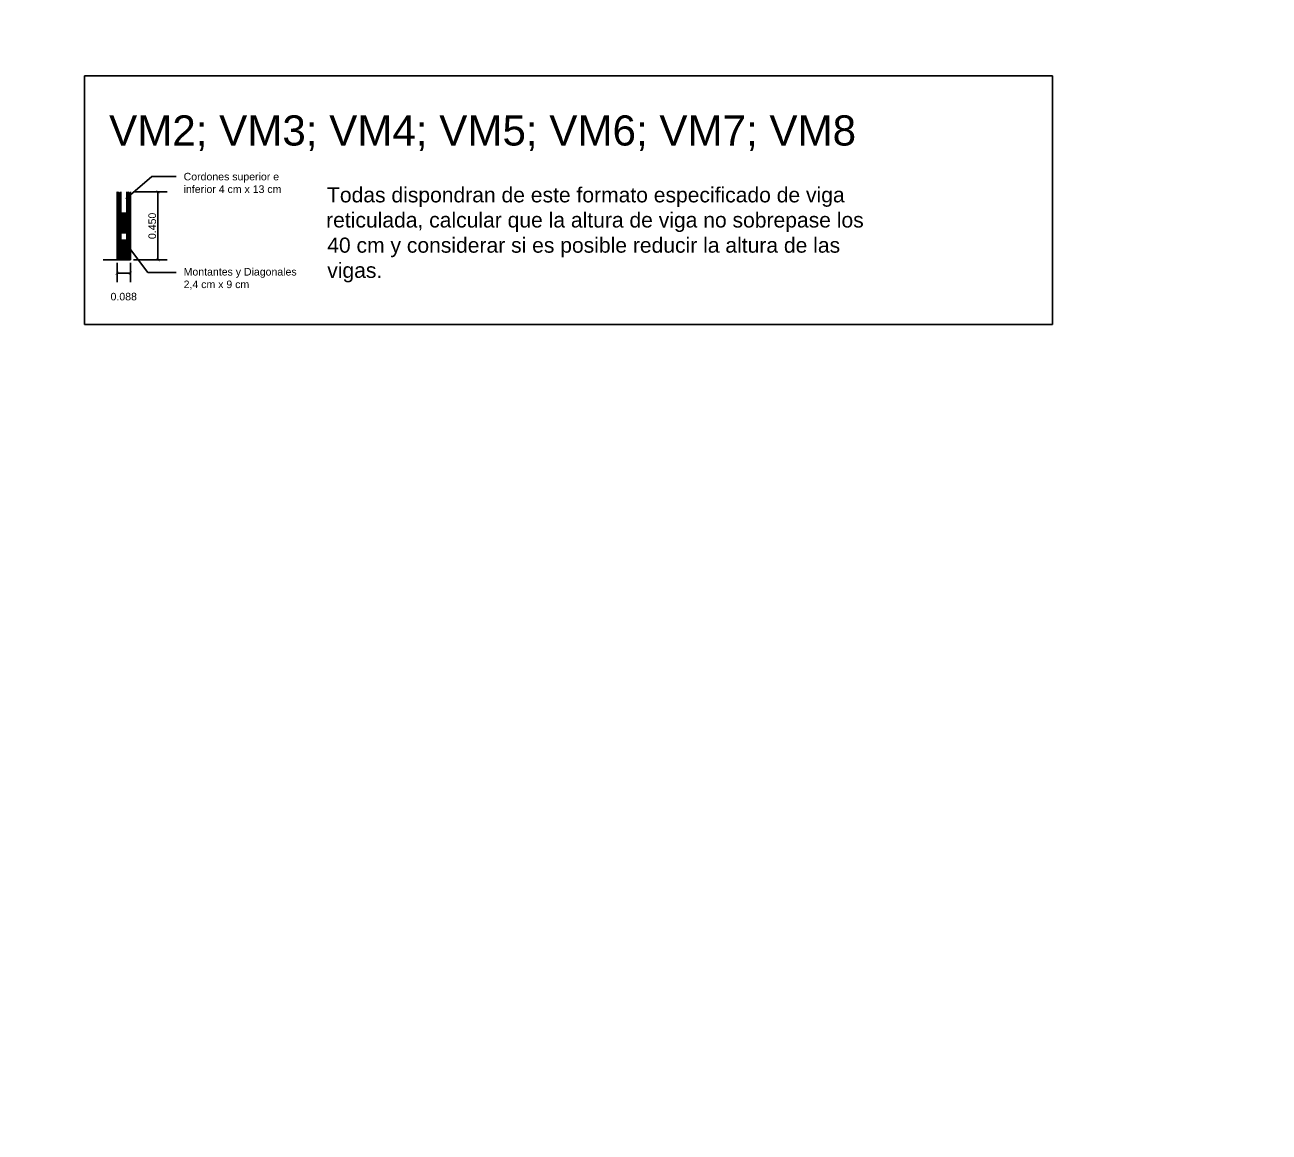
# Model space of a CAD drawing. Header units: millimetres. Extents: x 2924 to 6397, y 1555 to 1704.
# Drawn here: x 3184.88 to 3193.13, y 1613.9 to 1621.24 of the extents above; entities that cross this region are included whole.
import ezdxf

# ---------------------------------------------------------------- set-up
doc = ezdxf.new("R2010")
doc.units = ezdxf.units.MM
doc.header["$PDMODE"] = 35
doc.layers.get('Defpoints').update_dxf_attribs({"color": 230})
doc.layers.add('PT-MUROS', color=7, linetype='Continuous')
doc.layers.add('Viga', color=6, linetype='Continuous')
doc.styles.add('Arial10', font='arial.ttf', dxfattribs={"height": 0.1})
doc.styles.get("Standard").update_dxf_attribs({"font": 'arial.ttf'})
doc.dimstyles.new('COTA-1-50', dxfattribs={"dimtxt": 0.1, "dimasz": 0.06, "dimexe": 0.06, "dimexo": 0.15, "dimgap": 0.0125, "dimtad": 1, "dimzin": 0, "dimdsep": 46, "dimtxsty": 'Arial10', "dimblk1": 'ARCHTICK', "dimblk2": 'ARCHTICK', "dimsah": 1, "dimcen": 0.09, "dimclrd": 7, "dimclre": 7, "dimclrt": 7, "dimazin": 0, "dimtfac": 1, "dimtofl": 0, "dimtmove": 2, "dimatfit": 3, "dimldrblk": 'ARCHTICK', "dimfxl": 1, "dimtolj": 1, "dimtzin": 0, "dimarcsym": 0})

# ---------------------------------------------------------------- blocks, each defined once
blk = doc.blocks.new('_ARCHTICK')
at = {"color": 0, "linetype": 'ByBlock', "const_width": 0.15}
blk.add_lwpolyline([(-0.5, -0.5), (0.5, 0.5)], dxfattribs=at)
blk = doc.blocks.new('*D397')
at = {"layer": 'Defpoints', "color": 0, "transparency": 16777216}
for p in [(3131.8929, 1621.2407), (3132.8809, 1621.2407), (3132.8809, 1620.9033), (3220.46, 1562.1805), (3220.46, 1561.9813), (3228.345, 1561.9812)]:
    blk.add_point(p, dxfattribs=at)
at = {"layer": 'PT-MUROS', "color": 7, "lineweight": -2, "transparency": 16777216}
for p, q in [((3131.8929, 1621.0907), (3131.8929, 1620.8433)), ((3132.8809, 1621.0907), (3132.8809, 1620.8433)), ((3131.8929, 1620.9033), (3132.8809, 1620.9033)), ((3220.46, 1562.1313), (3220.46, 1562.2405)), ((3228.345, 1562.1312), (3228.345, 1562.2405)), ((3228.345, 1562.1805), (3220.46, 1562.1805))]:
    blk.add_line(p, q, dxfattribs=at)
at = {"layer": 'PT-MUROS', "color": 7, "lineweight": -2, "transparency": 16777216, "xscale": 0.06, "yscale": 0.06, "zscale": 0.06, "rotation": 180}
for p in [(3131.8929, 1620.9033), (3220.46, 1562.1805)]:
    blk.add_blockref('_ARCHTICK', p, dxfattribs=at)
at = {"layer": 'PT-MUROS', "color": 7, "lineweight": -2, "transparency": 16777216, "xscale": 0.06, "yscale": 0.06, "zscale": 0.06}
for p in [(3132.8809, 1620.9033), (3228.345, 1562.1805)]:
    blk.add_blockref('_ARCHTICK', p, dxfattribs=at)
at = {"layer": 'PT-MUROS', "color": 7, "transparency": 16777216, "char_height": 0.1, "attachment_point": 5, "style": 'Arial10'}
for s, insert in [('\\A1;0.99', (3132.3869, 1620.9668)), ('\\A1;7.885', (3224.4025, 1562.244))]:
    blk.add_mtext(s, dxfattribs=dict(at, insert=insert))
blk = doc.blocks.new('*D398')
at = {"layer": 'Defpoints', "color": 0, "transparency": 16777216}
for p in [(3132.8809, 1621.2407), (3133.8688, 1621.2407), (3133.8688, 1620.9033), (3228.345, 1565.4338), (3228.345, 1565.1812), (3228.5754, 1565.1812)]:
    blk.add_point(p, dxfattribs=at)
at = {"layer": 'PT-MUROS', "color": 7, "lineweight": -2, "transparency": 16777216}
for p, q in [((3132.8809, 1621.0907), (3132.8809, 1620.8433)), ((3133.8688, 1621.0907), (3133.8688, 1620.8433)), ((3132.8809, 1620.9033), (3133.8688, 1620.9033)), ((3228.495, 1565.4338), (3228.6354, 1565.4338)), ((3228.5754, 1565.4338), (3228.5754, 1565.1812)), ((3228.495, 1565.1812), (3228.6354, 1565.1812))]:
    blk.add_line(p, q, dxfattribs=at)
at = {"layer": 'PT-MUROS', "color": 7, "lineweight": -2, "transparency": 16777216, "xscale": 0.06, "yscale": 0.06, "zscale": 0.06}
for p, rotation in [((3132.8809, 1620.9033), 180), ((3228.5754, 1565.4338), 90), ((3228.5754, 1565.1812), 270)]:
    blk.add_blockref('_ARCHTICK', p, dxfattribs=dict(at, rotation=rotation))
blk.add_blockref('_ARCHTICK', (3133.8688, 1620.9033), dxfattribs=at)
at = {"layer": 'PT-MUROS', "color": 7, "transparency": 16777216, "insert": (3133.3748, 1620.9668), "char_height": 0.1, "attachment_point": 5, "style": 'Arial10'}
blk.add_mtext('\\A1;0.99', dxfattribs=at)
at = {"layer": 'PT-MUROS', "color": 7, "transparency": 16777216, "insert": (3228.5373, 1565.3075), "char_height": 0.05, "attachment_point": 5, "rotation": 90}
blk.add_mtext('\\A1;0.253', dxfattribs=at)
blk = doc.blocks.new('*D399')
at = {"layer": 'Defpoints', "color": 0, "transparency": 16777216}
for p in [(3130.9049, 1621.2407), (3131.8929, 1621.2407), (3131.8929, 1620.9033), (3195.253, 1583.0839), (3191.9125, 1581.9572), (3195.253, 1581.9572)]:
    blk.add_point(p, dxfattribs=at)
at = {"layer": 'PT-MUROS', "color": 7, "lineweight": -2, "transparency": 16777216}
for p, q in [((3130.9049, 1621.0907), (3130.9049, 1620.8433)), ((3131.8929, 1621.0907), (3131.8929, 1620.8433)), ((3130.9049, 1620.9033), (3131.8929, 1620.9033))]:
    blk.add_line(p, q, dxfattribs=at)
at = {"layer": 'Viga', "color": 7, "lineweight": -2, "transparency": 16777216}
for p, q in [((3191.9125, 1582.1072), (3191.9125, 1583.1439)), ((3195.253, 1582.1072), (3195.253, 1583.1439)), ((3191.9125, 1583.0839), (3195.253, 1583.0839))]:
    blk.add_line(p, q, dxfattribs=at)
at = {"layer": 'PT-MUROS', "color": 7, "lineweight": -2, "transparency": 16777216, "xscale": 0.06, "yscale": 0.06, "zscale": 0.06, "rotation": 180}
blk.add_blockref('_ARCHTICK', (3130.9049, 1620.9033), dxfattribs=at)
at = {"layer": 'PT-MUROS', "color": 7, "lineweight": -2, "transparency": 16777216, "xscale": 0.06, "yscale": 0.06, "zscale": 0.06}
blk.add_blockref('_ARCHTICK', (3131.8929, 1620.9033), dxfattribs=at)
at = {"layer": 'Viga', "color": 7, "lineweight": -2, "transparency": 16777216, "xscale": 0.06, "yscale": 0.06, "zscale": 0.06, "rotation": 180}
blk.add_blockref('_ARCHTICK', (3191.9125, 1583.0839), dxfattribs=at)
at = {"layer": 'Viga', "color": 7, "lineweight": -2, "transparency": 16777216, "xscale": 0.06, "yscale": 0.06, "zscale": 0.06}
blk.add_blockref('_ARCHTICK', (3195.253, 1583.0839), dxfattribs=at)
at = {"layer": 'PT-MUROS', "color": 7, "transparency": 16777216, "insert": (3131.3989, 1620.9668), "char_height": 0.1, "attachment_point": 5, "style": 'Arial10'}
blk.add_mtext('\\A1;0.99', dxfattribs=at)
at = {"layer": 'Viga', "color": 7, "transparency": 16777216, "insert": (3193.5828, 1583.1474), "char_height": 0.1, "attachment_point": 5, "style": 'Arial10'}
blk.add_mtext('\\A1;3.34', dxfattribs=at)
blk = doc.blocks.new('*D400')
at = {"layer": 'Defpoints', "color": 0, "transparency": 16777216}
for p in [(3134.1528, 1621.2407), (3135.0905, 1621.2407), (3135.0905, 1620.8953), (3191.9125, 1583.3775), (3191.9125, 1581.9572), (3195.6396, 1581.9572)]:
    blk.add_point(p, dxfattribs=at)
at = {"layer": 'PT-MUROS', "color": 7, "lineweight": -2, "transparency": 16777216}
for p, q in [((3134.1528, 1621.0907), (3134.1528, 1620.8353)), ((3135.0905, 1621.0907), (3135.0905, 1620.8353)), ((3134.1528, 1620.8953), (3135.0905, 1620.8953))]:
    blk.add_line(p, q, dxfattribs=at)
at = {"layer": 'Viga', "color": 7, "lineweight": -2, "transparency": 16777216}
for p, q in [((3191.9125, 1582.1072), (3191.9125, 1583.4375)), ((3195.6396, 1582.1072), (3195.6396, 1583.4375)), ((3195.6396, 1583.3775), (3191.9125, 1583.3775))]:
    blk.add_line(p, q, dxfattribs=at)
at = {"layer": 'PT-MUROS', "color": 7, "lineweight": -2, "transparency": 16777216, "xscale": 0.06, "yscale": 0.06, "zscale": 0.06, "rotation": 180}
blk.add_blockref('_ARCHTICK', (3134.1528, 1620.8953), dxfattribs=at)
at = {"layer": 'PT-MUROS', "color": 7, "lineweight": -2, "transparency": 16777216, "xscale": 0.06, "yscale": 0.06, "zscale": 0.06}
blk.add_blockref('_ARCHTICK', (3135.0905, 1620.8953), dxfattribs=at)
at = {"layer": 'Viga', "color": 7, "lineweight": -2, "transparency": 16777216, "xscale": 0.06, "yscale": 0.06, "zscale": 0.06, "rotation": 180}
blk.add_blockref('_ARCHTICK', (3191.9125, 1583.3775), dxfattribs=at)
at = {"layer": 'Viga', "color": 7, "lineweight": -2, "transparency": 16777216, "xscale": 0.06, "yscale": 0.06, "zscale": 0.06}
blk.add_blockref('_ARCHTICK', (3195.6396, 1583.3775), dxfattribs=at)
at = {"layer": 'PT-MUROS', "color": 7, "transparency": 16777216, "insert": (3134.6217, 1620.9588), "char_height": 0.1, "attachment_point": 5, "style": 'Arial10'}
blk.add_mtext('\\A1;0.94', dxfattribs=at)
at = {"layer": 'Viga', "color": 7, "transparency": 16777216, "insert": (3193.7761, 1583.4411), "char_height": 0.1, "attachment_point": 5, "style": 'Arial10'}
blk.add_mtext('\\A1;3.73', dxfattribs=at)
blk = doc.blocks.new('*D401')
at = {"layer": 'Defpoints', "color": 0, "transparency": 16777216}
for p in [(3135.0905, 1621.2407), (3136.0282, 1621.2407), (3136.0282, 1620.8953), (3196.0262, 1583.6439), (3191.9125, 1581.9572), (3196.0262, 1581.9572)]:
    blk.add_point(p, dxfattribs=at)
at = {"layer": 'PT-MUROS', "color": 7, "lineweight": -2, "transparency": 16777216}
for p, q in [((3135.0905, 1621.0907), (3135.0905, 1620.8353)), ((3136.0282, 1621.0907), (3136.0282, 1620.8353)), ((3135.0905, 1620.8953), (3136.0282, 1620.8953))]:
    blk.add_line(p, q, dxfattribs=at)
at = {"layer": 'Viga', "color": 7, "lineweight": -2, "transparency": 16777216}
for p, q in [((3191.9125, 1582.1072), (3191.9125, 1583.7039)), ((3191.9125, 1583.6439), (3196.0262, 1583.6439)), ((3196.0262, 1582.1072), (3196.0262, 1583.7039))]:
    blk.add_line(p, q, dxfattribs=at)
at = {"layer": 'PT-MUROS', "color": 7, "lineweight": -2, "transparency": 16777216, "xscale": 0.06, "yscale": 0.06, "zscale": 0.06, "rotation": 180}
blk.add_blockref('_ARCHTICK', (3135.0905, 1620.8953), dxfattribs=at)
at = {"layer": 'PT-MUROS', "color": 7, "lineweight": -2, "transparency": 16777216, "xscale": 0.06, "yscale": 0.06, "zscale": 0.06}
blk.add_blockref('_ARCHTICK', (3136.0282, 1620.8953), dxfattribs=at)
at = {"layer": 'Viga', "color": 7, "lineweight": -2, "transparency": 16777216, "xscale": 0.06, "yscale": 0.06, "zscale": 0.06, "rotation": 180}
blk.add_blockref('_ARCHTICK', (3191.9125, 1583.6439), dxfattribs=at)
at = {"layer": 'Viga', "color": 7, "lineweight": -2, "transparency": 16777216, "xscale": 0.06, "yscale": 0.06, "zscale": 0.06}
blk.add_blockref('_ARCHTICK', (3196.0262, 1583.6439), dxfattribs=at)
at = {"layer": 'PT-MUROS', "color": 7, "transparency": 16777216, "insert": (3135.5593, 1620.9588), "char_height": 0.1, "attachment_point": 5, "style": 'Arial10'}
blk.add_mtext('\\A1;0.94', dxfattribs=at)
at = {"layer": 'Viga', "color": 7, "transparency": 16777216, "insert": (3193.9694, 1583.7066), "char_height": 0.1, "attachment_point": 5, "style": 'Arial10'}
blk.add_mtext('\\A1;4.11', dxfattribs=at)

msp = doc.modelspace()

# ---------------------------------------------------------------- linework, layer by layer
at = {"layer": 'PT-MUROS'}
for p, q in [((3185.2746, 1620.9027), (3191.6915, 1620.9027)), ((3185.2746, 1619.2545), (3185.2746, 1620.9027)), ((3191.6915, 1620.9027), (3191.6915, 1619.2545)), ((3191.6915, 1619.2545), (3185.2746, 1619.2545))]:
    msp.add_line(p, q, dxfattribs=at)
at = {"layer": 'PT-MUROS', "linetype": 'ByBlock', "lineweight": -2}
for p, q in [((3185.7208, 1620.2345), (3185.8815, 1620.2345)), ((3185.6939, 1619.5988), (3185.8815, 1619.5988))]:
    msp.add_line(p, q, dxfattribs=at)
at = {"layer": 'PT-MUROS', "color": 7}
for p, q in [((3185.4903, 1619.683), (3185.4903, 1620.133)), ((3185.5143, 1620.133), (3185.5143, 1619.683)), ((3185.5143, 1620.003), (3185.5143, 1620.133)), ((3185.5543, 1620.133), (3185.5543, 1620.003)), ((3185.5543, 1619.683), (3185.5543, 1620.133)), ((3185.5783, 1620.133), (3185.5783, 1619.683)), ((3185.5983, 1620.133), (3185.8214, 1620.133)), ((3185.7614, 1619.683), (3185.7614, 1620.133)), ((3185.4895, 1619.953), (3185.5135, 1619.953)), ((3185.5135, 1619.993), (3185.5535, 1619.993)), ((3185.5535, 1619.953), (3185.5775, 1619.953)), ((3185.5535, 1619.863), (3185.5135, 1619.863)), ((3185.5143, 1619.813), (3185.5543, 1619.813)), ((3185.5143, 1619.683), (3185.5143, 1619.813)), ((3185.5543, 1619.813), (3185.5543, 1619.683)), ((3185.5143, 1619.683), (3185.4903, 1619.683)), ((3185.4903, 1619.663), (3185.4903, 1619.5342)), ((3185.5543, 1619.683), (3185.5143, 1619.683)), ((3185.5783, 1619.683), (3185.5543, 1619.683)), ((3185.5783, 1619.663), (3185.5783, 1619.5342)), ((3185.5983, 1619.683), (3185.8214, 1619.683)), ((3185.4903, 1619.5942), (3185.5783, 1619.5942))]:
    msp.add_line(p, q, dxfattribs=at)
at = {"layer": 'PT-MUROS', "color": 2, "linetype": 'Continuous'}
for p, q in [((3185.5143, 1620.1008), (3185.4903, 1620.1248)), ((3185.5143, 1620.0918), (3185.4903, 1620.1158)), ((3185.5143, 1620.0829), (3185.4903, 1620.1069)), ((3185.5143, 1620.1098), (3185.4911, 1620.133)), ((3185.5143, 1620.1188), (3185.5001, 1620.133)), ((3185.5783, 1620.1008), (3185.5543, 1620.1248)), ((3185.5783, 1620.0918), (3185.5543, 1620.1158)), ((3185.5783, 1620.0829), (3185.5543, 1620.1069)), ((3185.5783, 1620.1098), (3185.5551, 1620.133)), ((3185.5783, 1620.1188), (3185.5641, 1620.133)), ((3185.5143, 1620.0739), (3185.4903, 1620.0979)), ((3185.5143, 1620.0649), (3185.4903, 1620.0889)), ((3185.5143, 1620.0559), (3185.4903, 1620.0799)), ((3185.5143, 1620.0469), (3185.4903, 1620.0709)), ((3185.5143, 1620.038), (3185.4903, 1620.062)), ((3185.5143, 1620.029), (3185.4903, 1620.053)), ((3185.5143, 1620.02), (3185.4903, 1620.044)), ((3185.5143, 1620.011), (3185.4903, 1620.035)), ((3185.5143, 1620.002), (3185.4903, 1620.026)), ((3185.5783, 1620.0739), (3185.5543, 1620.0979)), ((3185.5783, 1620.0649), (3185.5543, 1620.0889)), ((3185.5783, 1620.0559), (3185.5543, 1620.0799)), ((3185.5783, 1620.0469), (3185.5543, 1620.0709)), ((3185.5783, 1620.038), (3185.5543, 1620.062)), ((3185.5783, 1620.029), (3185.5543, 1620.053)), ((3185.5783, 1620.02), (3185.5543, 1620.044)), ((3185.5783, 1620.011), (3185.5543, 1620.035)), ((3185.5783, 1620.002), (3185.5543, 1620.026)), ((3185.5143, 1619.9931), (3185.4903, 1620.0171)), ((3185.5143, 1619.9841), (3185.4903, 1620.0081)), ((3185.5143, 1619.9751), (3185.4903, 1619.9991)), ((3185.5143, 1619.9661), (3185.4903, 1619.9901)), ((3185.5143, 1619.9571), (3185.4903, 1619.9811)), ((3185.5143, 1619.9482), (3185.4903, 1619.9722)), ((3185.5143, 1619.9392), (3185.4903, 1619.9632)), ((3185.5143, 1619.9302), (3185.4903, 1619.9542)), ((3185.5143, 1619.9212), (3185.4903, 1619.9452)), ((3185.5143, 1619.9122), (3185.4903, 1619.9362)), ((3185.5135, 1619.9478), (3185.5083, 1619.953)), ((3185.5783, 1619.9931), (3185.5543, 1620.0171)), ((3185.5783, 1619.9841), (3185.5543, 1620.0081)), ((3185.5783, 1619.9751), (3185.5543, 1619.9991)), ((3185.5783, 1619.9661), (3185.5543, 1619.9901)), ((3185.5783, 1619.9571), (3185.5543, 1619.9811)), ((3185.5783, 1619.9482), (3185.5543, 1619.9722)), ((3185.5783, 1619.9392), (3185.5543, 1619.9632)), ((3185.5783, 1619.9302), (3185.5543, 1619.9542)), ((3185.5783, 1619.9212), (3185.5543, 1619.9452)), ((3185.5783, 1619.9122), (3185.5543, 1619.9362)), ((3185.5775, 1619.9478), (3185.5723, 1619.953)), ((3185.5143, 1619.9033), (3185.4903, 1619.9273)), ((3185.5143, 1619.8943), (3185.4903, 1619.9183)), ((3185.5143, 1619.8853), (3185.4903, 1619.9093)), ((3185.5143, 1619.8763), (3185.4903, 1619.9003)), ((3185.5143, 1619.8673), (3185.4903, 1619.8913)), ((3185.5143, 1619.8584), (3185.4903, 1619.8824)), ((3185.5143, 1619.8494), (3185.4903, 1619.8734)), ((3185.5143, 1619.8404), (3185.4903, 1619.8644)), ((3185.5143, 1619.8314), (3185.4903, 1619.8554)), ((3185.5783, 1619.9033), (3185.5543, 1619.9273)), ((3185.5783, 1619.8943), (3185.5543, 1619.9183)), ((3185.5783, 1619.8853), (3185.5543, 1619.9093)), ((3185.5783, 1619.8763), (3185.5543, 1619.9003)), ((3185.5783, 1619.8673), (3185.5543, 1619.8913)), ((3185.5783, 1619.8584), (3185.5543, 1619.8824)), ((3185.5783, 1619.8494), (3185.5543, 1619.8734)), ((3185.5783, 1619.8404), (3185.5543, 1619.8644)), ((3185.5783, 1619.8314), (3185.5543, 1619.8554)), ((3185.5143, 1619.8224), (3185.4903, 1619.8464)), ((3185.5143, 1619.8135), (3185.4903, 1619.8375)), ((3185.5143, 1619.8045), (3185.4903, 1619.8285)), ((3185.5143, 1619.7955), (3185.4903, 1619.8195)), ((3185.5143, 1619.7865), (3185.4903, 1619.8105)), ((3185.5143, 1619.7775), (3185.4903, 1619.8015)), ((3185.5143, 1619.7686), (3185.4903, 1619.7926)), ((3185.5143, 1619.7596), (3185.4903, 1619.7836)), ((3185.5143, 1619.7506), (3185.4903, 1619.7746)), ((3185.5783, 1619.8224), (3185.5543, 1619.8464)), ((3185.5783, 1619.8135), (3185.5543, 1619.8375)), ((3185.5783, 1619.8045), (3185.5543, 1619.8285)), ((3185.5783, 1619.7955), (3185.5543, 1619.8195)), ((3185.5783, 1619.7865), (3185.5543, 1619.8105)), ((3185.5783, 1619.7775), (3185.5543, 1619.8015)), ((3185.5783, 1619.7686), (3185.5543, 1619.7926)), ((3185.5783, 1619.7596), (3185.5543, 1619.7836)), ((3185.5783, 1619.7506), (3185.5543, 1619.7746)), ((3185.5143, 1619.7416), (3185.4903, 1619.7656)), ((3185.5143, 1619.7326), (3185.4903, 1619.7566)), ((3185.5143, 1619.7237), (3185.4903, 1619.7477)), ((3185.5143, 1619.7147), (3185.4903, 1619.7387)), ((3185.5143, 1619.7057), (3185.4903, 1619.7297)), ((3185.5143, 1619.6967), (3185.4903, 1619.7207)), ((3185.5143, 1619.6877), (3185.4903, 1619.7117)), ((3185.51, 1619.683), (3185.4903, 1619.7028)), ((3185.5011, 1619.683), (3185.4903, 1619.6938)), ((3185.5783, 1619.7416), (3185.5543, 1619.7656)), ((3185.5783, 1619.7326), (3185.5543, 1619.7566)), ((3185.5783, 1619.7237), (3185.5543, 1619.7477)), ((3185.5783, 1619.7147), (3185.5543, 1619.7387)), ((3185.5783, 1619.7057), (3185.5543, 1619.7297)), ((3185.5783, 1619.6967), (3185.5543, 1619.7207)), ((3185.5783, 1619.6877), (3185.5543, 1619.7117)), ((3185.574, 1619.683), (3185.5543, 1619.7028)), ((3185.5651, 1619.683), (3185.5543, 1619.6938)), ((3185.4921, 1619.683), (3185.4903, 1619.6848)), ((3185.5561, 1619.683), (3185.5543, 1619.6848))]:
    msp.add_line(p, q, dxfattribs=at)
at = {"layer": 'PT-MUROS', "color": 6, "linetype": 'Continuous'}
for p, q in [((3185.5135, 1619.9837), (3185.5228, 1619.993)), ((3185.5135, 1619.9747), (3185.5318, 1619.993)), ((3185.5135, 1619.9657), (3185.5408, 1619.993)), ((3185.5135, 1619.9568), (3185.5498, 1619.993)), ((3185.5135, 1619.9478), (3185.5535, 1619.9878)), ((3185.5135, 1619.9388), (3185.5535, 1619.9788)), ((3185.5135, 1619.9298), (3185.5535, 1619.9698)), ((3185.5135, 1619.9208), (3185.5535, 1619.9608)), ((3185.5135, 1619.9527), (3185.5139, 1619.953)), ((3185.5135, 1619.9119), (3185.5535, 1619.9519)), ((3185.5135, 1619.9029), (3185.5535, 1619.9429)), ((3185.5135, 1619.8939), (3185.5535, 1619.9339)), ((3185.5135, 1619.8849), (3185.5535, 1619.9249)), ((3185.5135, 1619.8759), (3185.5535, 1619.9159)), ((3185.5135, 1619.867), (3185.5535, 1619.907)), ((3185.5186, 1619.863), (3185.5535, 1619.898)), ((3185.5275, 1619.863), (3185.5535, 1619.889)), ((3185.5365, 1619.863), (3185.5535, 1619.88)), ((3185.5455, 1619.863), (3185.5535, 1619.871)), ((3185.5143, 1619.8094), (3185.5179, 1619.813)), ((3185.5143, 1619.8004), (3185.5269, 1619.813)), ((3185.5143, 1619.7914), (3185.5359, 1619.813)), ((3185.5143, 1619.7825), (3185.5449, 1619.813)), ((3185.5143, 1619.7735), (3185.5539, 1619.813)), ((3185.5143, 1619.7645), (3185.5543, 1619.8045)), ((3185.5143, 1619.7555), (3185.5543, 1619.7955)), ((3185.5143, 1619.7465), (3185.5543, 1619.7865)), ((3185.5143, 1619.7376), (3185.5543, 1619.7776)), ((3185.5143, 1619.7286), (3185.5543, 1619.7686)), ((3185.5143, 1619.7196), (3185.5543, 1619.7596)), ((3185.5143, 1619.7106), (3185.5543, 1619.7506)), ((3185.5143, 1619.7016), (3185.5543, 1619.7416)), ((3185.5143, 1619.6927), (3185.5543, 1619.7327)), ((3185.5143, 1619.6837), (3185.5543, 1619.7237)), ((3185.5226, 1619.683), (3185.5543, 1619.7147)), ((3185.5316, 1619.683), (3185.5543, 1619.7057)), ((3185.5406, 1619.683), (3185.5543, 1619.6967)), ((3185.5496, 1619.683), (3185.5543, 1619.6878))]:
    msp.add_line(p, q, dxfattribs=at)
at = {"layer": 'PT-MUROS', "linetype": 'ByBlock', "lineweight": -2}
for points in [[(3185.5473, 1620.0883), (3185.7208, 1620.2345)], [(3185.5799, 1619.7524), (3185.6939, 1619.5988)]]:
    msp.add_lwpolyline(points, dxfattribs=at)
at = {"layer": 'PT-MUROS'}
for points in [[(3185.5486, 1619.9457), (3185.5312, 1619.9354), (3185.5443, 1619.9508)], [(3185.5772, 1619.7504), (3185.5679, 1619.7684), (3185.5825, 1619.7543)]]:
    msp.add_solid(points, dxfattribs=at)
at = {"layer": 'Viga'}
msp.add_line((3185.4903, 1619.683), (3185.3983, 1619.683), dxfattribs=at)

# ---------------------------------------------------------------- block references
at = {"layer": 'PT-MUROS', "color": 7, "xscale": 0.02, "yscale": 0.02, "zscale": 0.02}
for p, rotation in [((3185.7614, 1620.133), 90), ((3185.7614, 1619.683), 270), ((3185.4903, 1619.5942), 180)]:
    msp.add_blockref('_ARCHTICK', p, dxfattribs=dict(at, rotation=rotation))
msp.add_blockref('_ARCHTICK', (3185.5783, 1619.5942), dxfattribs=at)

# ---------------------------------------------------------------- texts
at = {"layer": 'PT-MUROS', "color": 7}
msp.add_text('VM2; VM3; VM4; VM5; VM6; VM7; VM8', height=0.2, dxfattribs=at).set_placement((3185.4374, 1620.4408))
at = {"layer": 'PT-MUROS'}
for s, p in [('Todas dispondran de este formato especificado de viga', (3186.8821, 1620.0639)), ('reticulada, calcular que la altura de viga no sobrepase los', (3186.8763, 1619.8973)), ('40 cm y considerar si es posible reducir la altura de las', (3186.8836, 1619.7302)), ('vigas.', (3186.8836, 1619.5635))]:
    msp.add_text(s, height=0.1, dxfattribs=at).set_placement(p)
at = {"layer": 'PT-MUROS', "char_height": 0.05, "attachment_point": 1}
for s, insert, width in [('Cordones superior e inferior 4 cm x 13 cm', (3185.9315, 1620.2599), 0.657925), ('Montantes y Diagonales 2,4 cm x 9 cm ', (3185.9315, 1619.6288), 0.758768)]:
    msp.add_mtext(s, dxfattribs=dict(at, insert=insert, width=width))
at = {"layer": 'PT-MUROS', "color": 7, "insert": (3185.7233, 1619.908), "char_height": 0.05, "attachment_point": 5, "rotation": 90}
msp.add_mtext('\\A1;0.450', dxfattribs=at)
at = {"layer": 'PT-MUROS', "color": 7, "insert": (3185.5343, 1619.4389), "char_height": 0.05, "attachment_point": 5}
msp.add_mtext('\\A1;0.088', dxfattribs=at)

# ---------------------------------------------------------------- dimensions: what is measured, and where the dimension line sits
at = {"layer": 'PT-MUROS'}
for base, p1, p2, override, picture, middle in [((3131.8929, 1620.9033), (3130.9049, 1621.2407), (3131.8929, 1621.2407), {"dimfxl": 0.5, "dimarcsym": 1}, '*D399', (3131.3989, 1620.9668)), ((3220.46, 1562.1805), (3228.345, 1561.9812), (3220.46, 1561.9813), {"dimdec": 3, "dimfxl": 0.2, "dimarcsym": 1}, '*D397', (3224.4025, 1562.244)), ((3132.8809, 1620.9033), (3131.8929, 1621.2407), (3132.8809, 1621.2407), {"dimfxl": 0.5, "dimarcsym": 1}, '*D397', (3132.3869, 1620.9668)), ((3133.8688, 1620.9033), (3132.8809, 1621.2407), (3133.8688, 1621.2407), {"dimfxl": 0.5, "dimarcsym": 1}, '*D398', (3133.3748, 1620.9668)), ((3135.0905, 1620.8953), (3134.1528, 1621.2407), (3135.0905, 1621.2407), {"dimfxl": 0.5, "dimarcsym": 1}, '*D400', (3134.6217, 1620.9588)), ((3136.0282, 1620.8953), (3135.0905, 1621.2407), (3136.0282, 1621.2407), {"dimfxl": 0.5, "dimarcsym": 1}, '*D401', (3135.5593, 1620.9588))]:
    dim = msp.add_linear_dim(base=base, p1=p1, p2=p2, dimstyle='COTA-1-50', override=override, dxfattribs=at)
    dim.commit()
    dim.dimension.update_dxf_attribs({"geometry": picture, "text_midpoint": middle})
dim = msp.add_linear_dim(base=(3228.5754, 1565.1812), p1=(3228.345, 1565.4338), p2=(3228.345, 1565.1812), angle=270, dimstyle='COTA-1-50', override={"dimtxt": 0.05, "dimdec": 3, "dimtxsty": 'Standard', "dimfxl": 0.2, "dimarcsym": 1}, dxfattribs=at)
dim.commit()
dim.dimension.update_dxf_attribs({"geometry": '*D398', "text_midpoint": (3228.5373, 1565.3075)})
at = {"layer": 'Viga'}
for base, p1, p2, picture, middle in [((3195.253, 1583.0839), (3191.9125, 1581.9572), (3195.253, 1581.9572), '*D399', (3193.5828, 1583.1474)), ((3191.9125, 1583.3775), (3195.6396, 1581.9572), (3191.9125, 1581.9572), '*D400', (3193.7761, 1583.4411)), ((3196.0262, 1583.6439), (3191.9125, 1581.9572), (3196.0262, 1581.9572), '*D401', (3193.9694, 1583.7066))]:
    dim = msp.add_linear_dim(base=base, p1=p1, p2=p2, dimstyle='COTA-1-50', override={"dimfxl": 0.5, "dimarcsym": 1}, dxfattribs=at)
    dim.commit()
    dim.dimension.update_dxf_attribs({"geometry": picture, "text_midpoint": middle})

doc.saveas('drawing.dxf')
